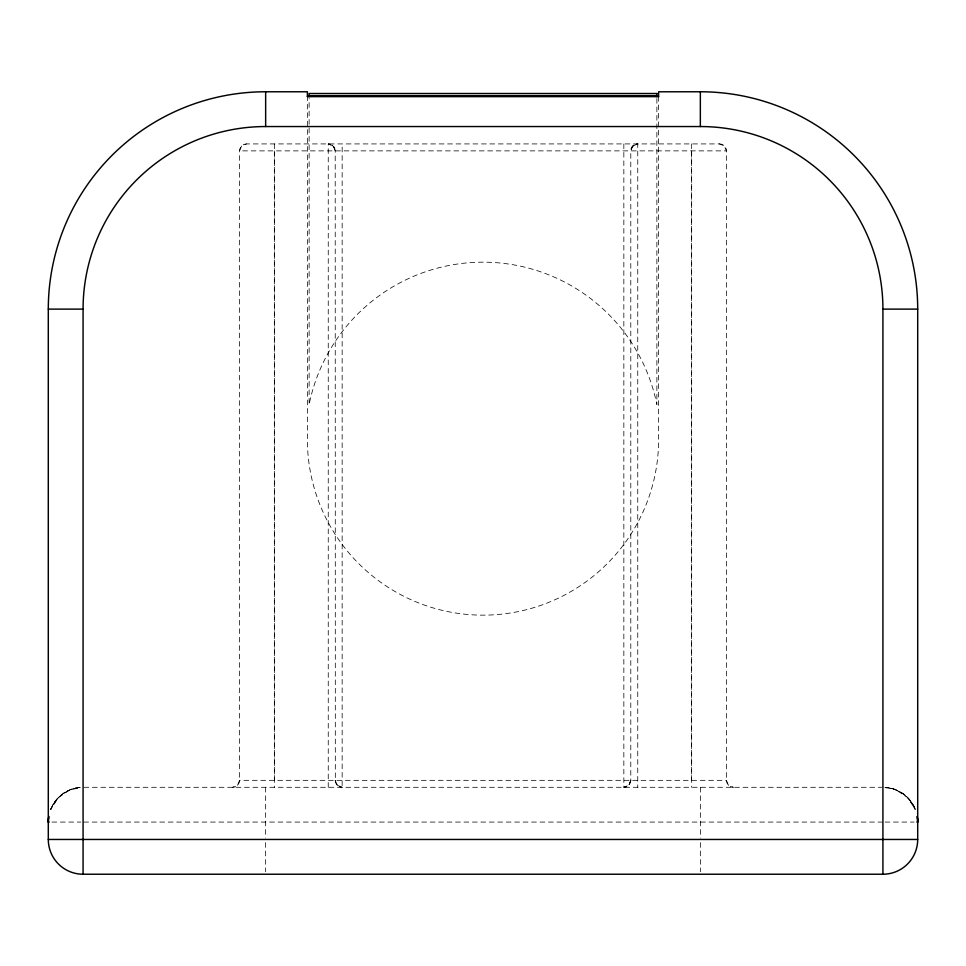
<?xml version="1.0" encoding="UTF-8"?>
<svg xmlns="http://www.w3.org/2000/svg" width="966" height="966" viewBox="0 0 966 966"><rect width="100%" height="100%" fill="white"/><g stroke="black" fill="none" stroke-linecap="round" stroke-linejoin="round"><path stroke-width="0.72" stroke-dasharray="4.83 3.62" d="M274.344 780.335L274.344 150.877M691.656 780.335L691.656 150.877M623.843 143.922L623.843 787.29L628.757 785.249L630.798 780.335L630.798 150.877L632.839 145.951L637.753 143.922L637.753 787.29M630.677 781.603L630.677 780.335M719.163 143.922L719.477 143.922A6.955 6.955 0 0 1 726.432 150.877L239.568 150.877L241.609 145.951L246.523 143.922L719.477 143.922L724.391 145.963L726.432 150.877L726.432 780.335L728.473 785.249L733.387 787.29A6.955 6.955 0 0 1 726.432 780.335L239.568 780.335A6.955 6.955 0 0 1 232.613 787.29L237.527 785.249L239.568 780.335L239.568 150.877A6.955 6.955 0 0 1 246.523 143.922M50.908 809.472C55.352 796.769 67.886 788.002 81.12 787.338M75.396 788.147C64.324 790.804 55.062 798.689 50.739 809.267A34.776 34.776 0 0 1 79.949 787.435M633.95 145.057L631.281 148.317L630.822 150.877A6.955 6.955 0 0 1 637.753 143.922L636.485 144.031M56.499 799.643L50.739 809.267L58.491 797.481L70.276 789.729L80.226 787.833M632.839 145.963L637.753 143.922M328.247 787.29L328.247 143.922L333.161 145.963L335.202 150.877L335.323 780.335M83.957 787.29L882.043 787.29M51.935 822.066L80.939 822.066M83.728 822.066L882.272 822.066M885.061 822.066L914.065 822.066M884.88 787.35C898.126 787.954 910.515 796.865 915.261 809.267A34.776 34.776 0 0 0 886.051 787.435M885.774 787.833C898.839 788.522 910.407 797.167 915.261 809.267L907.509 797.481L895.723 789.729L890.604 788.147M334.719 148.317L332.05 145.045L333.161 145.963L328.247 143.922A6.955 6.955 0 0 1 335.202 150.877L334.067 147.061M909.501 799.643L915.092 809.472M335.202 780.335L337.243 785.249L342.157 787.29A6.955 6.955 0 0 1 335.202 780.335L337.243 785.249L342.157 787.29L342.157 143.922M700.35 787.29L700.35 838.005M700.35 842.581L700.35 871.791M691.656 143.922L691.656 787.29M658.619 96.431L658.619 439.53A175.619 175.619 0 0 1 483 615.149A175.619 175.619 0 0 1 307.381 439.53L307.381 96.431M656.88 98.508L656.88 404.585A177.358 177.358 0 0 0 309.12 404.585L309.12 98.508M274.344 143.922L274.344 787.29M265.65 787.29L265.65 838.005M265.65 842.581L265.65 871.791M630.798 780.335L628.757 785.249L623.843 787.29A6.955 6.955 0 0 0 630.798 780.335M631.933 147.061L631.281 148.317L631.933 147.073"/><path stroke-width="1.45" d="M49.181 822.066L48.3 822.066L48.759 816.427M265.65 91.77L307.381 91.77L307.381 96.636L658.619 96.636L658.619 91.794L700.35 91.77A217.35 217.35 0 0 1 917.7 309.12L917.7 839.454A34.776 34.776 0 0 1 882.924 874.23L83.076 874.23A34.776 34.776 0 0 1 48.3 839.454L48.3 309.12A217.35 217.35 0 0 1 265.65 91.77L265.65 126.546A182.574 182.574 0 0 0 83.076 309.12L83.076 874.23M307.381 96.431L310.303 96.431M655.697 96.431L658.619 96.431M265.65 126.546L700.35 126.546A182.574 182.574 0 0 1 882.924 309.12L882.924 874.23M48.3 309.12L83.076 309.12M882.924 309.12L917.7 309.12M916.819 822.066L917.7 822.066L917.241 816.427M48.3 839.454L917.7 839.454M700.35 91.77L700.35 126.546M48.3 822.066A34.776 34.776 0 0 1 48.698 816.801M917.302 816.801A34.776 34.776 0 0 1 917.7 822.066M656.88 93.509L309.12 93.509L309.12 95.67L656.88 95.67L656.88 93.509"/></g></svg>
